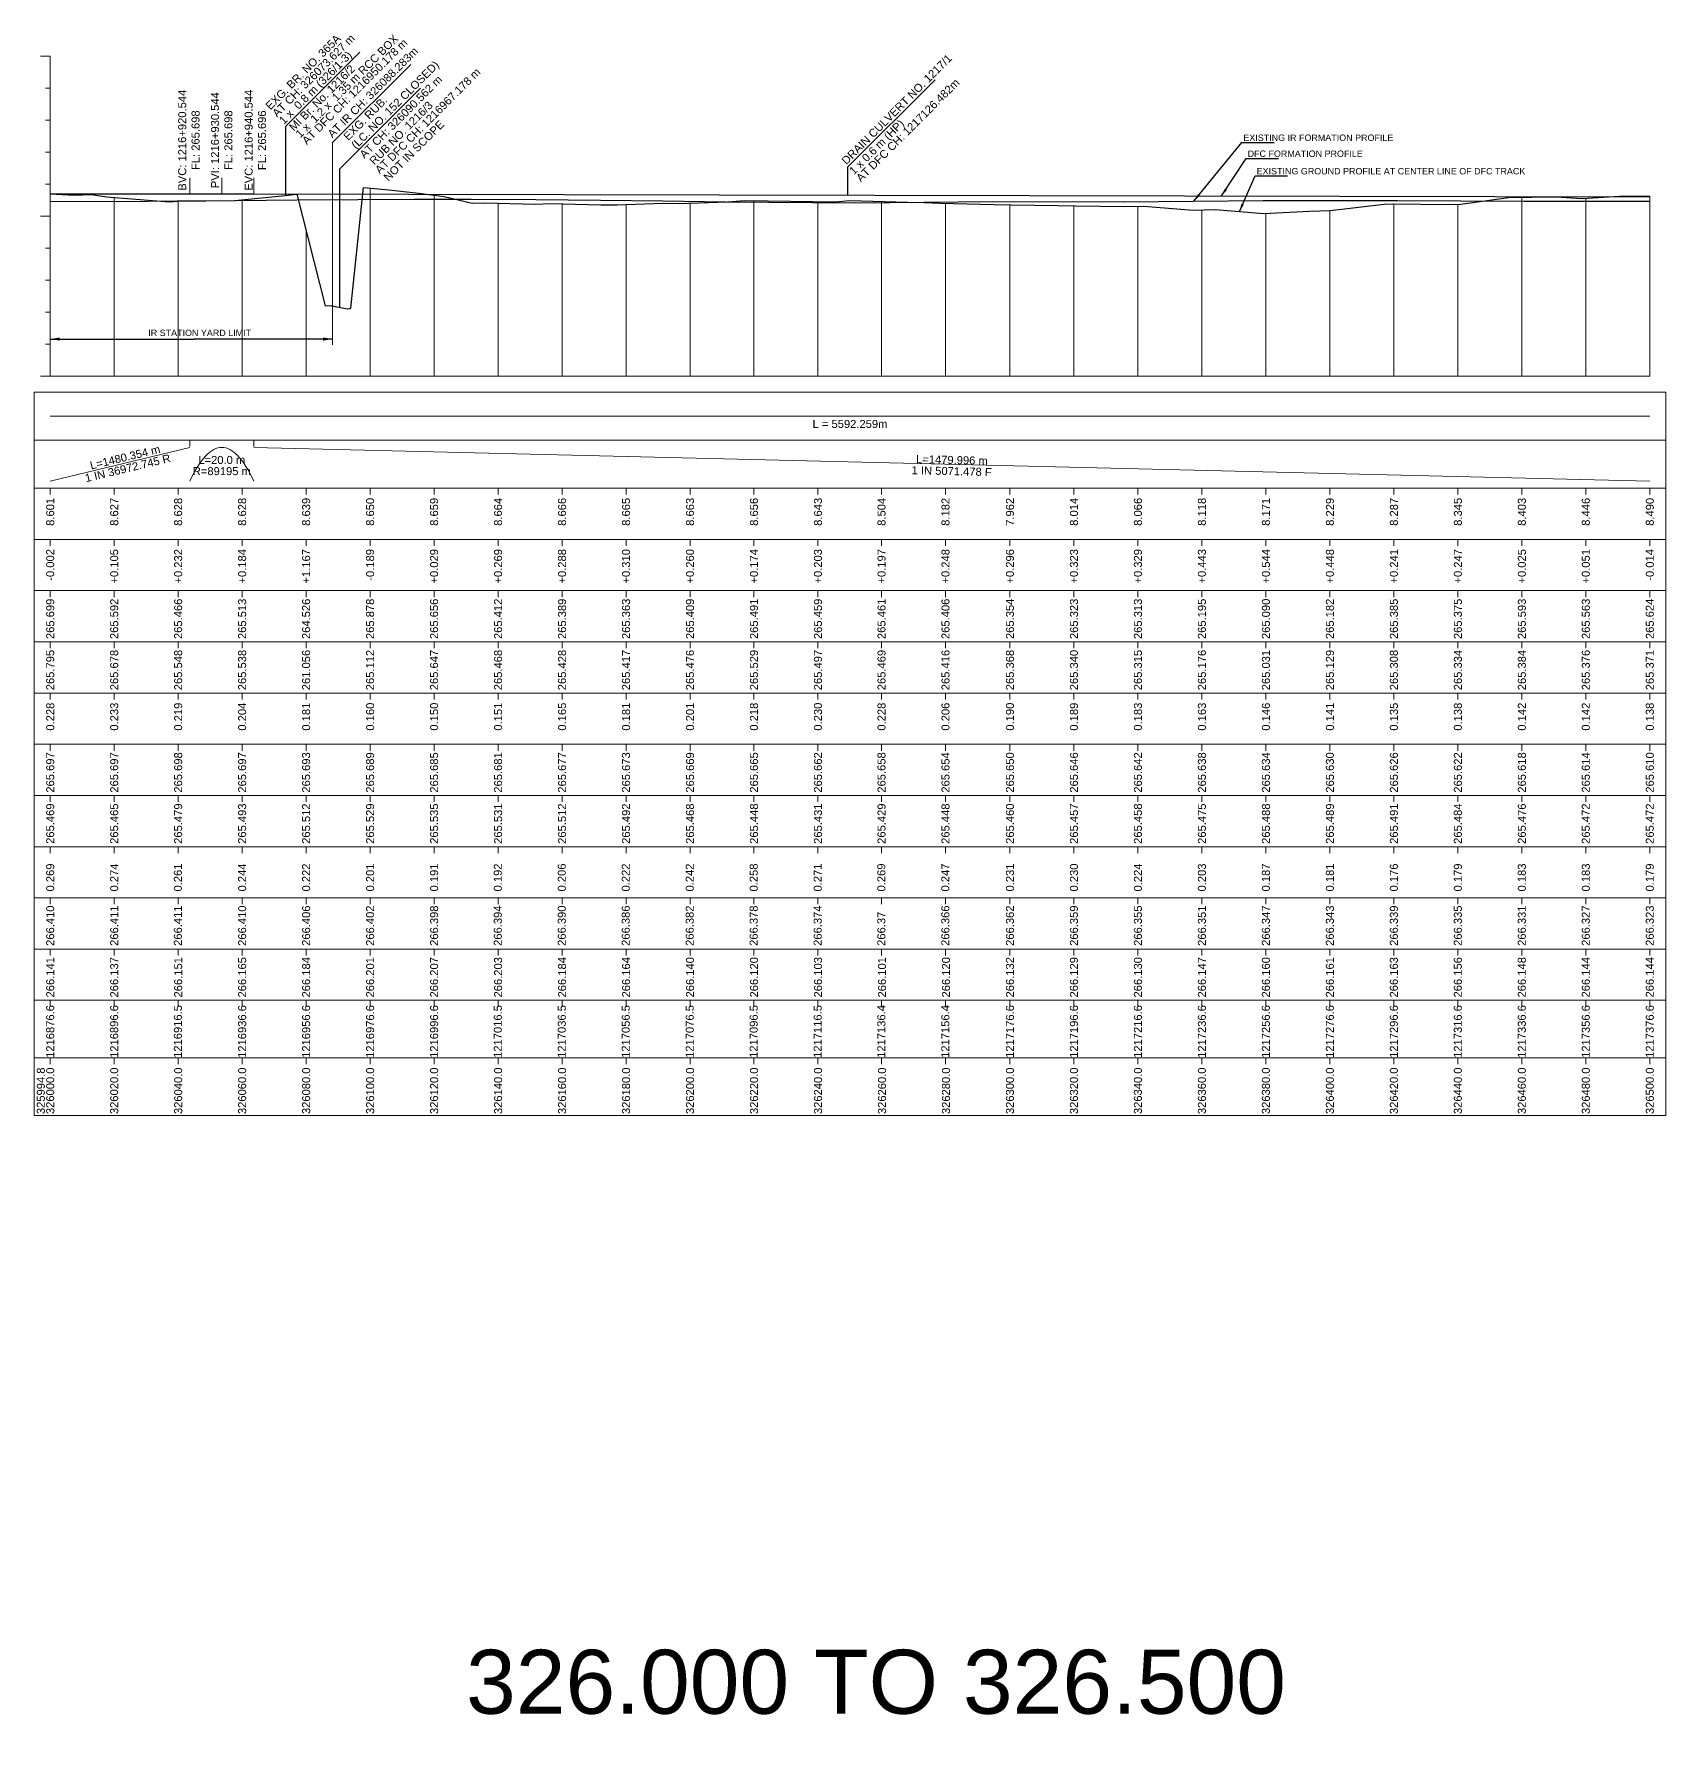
# Model space of a CAD drawing. Header units: metres. Extents: x 2905 to 23505, y -2719 to -1879.
# Drawn here: x 13995 to 14505, y -2428 to -1893 of the extents above; entities that cross this region are included whole.
import ezdxf
from ezdxf.enums import TextEntityAlignment as Align

# ---------------------------------------------------------------- set-up
doc = ezdxf.new("R2010")
doc.units = ezdxf.units.M
doc.header["$MEASUREMENT"] = 0
for name, color, linetype, lineweight in [('C-PROF-LABL-DG', 1, 'Continuous', 25), ('LS BVC-PVI-EVC TEXT', 10, 'Continuous', 0), ('LS CUT FILL', 10, 'Continuous', 0), ('LS DATUM X', 7, 'Continuous', 0), ('LS DATUM Y', 7, 'Continuous', 0), ('LS EXG GL', 7, 'Continuous', 0), ('LS EXG IR CH', 7, 'Continuous', 0), ('LS EXG RL', 7, 'Continuous', 0), ('LS EXG. FL', 7, 'Continuous', 0), ('LS EXG. GL AT PRO. TOE', 7, 'Continuous', 0), ('LS FRAME', 7, 'Continuous', 0), ('LS HORIZONTAL ALIGNMENT', 10, 'Continuous', 0), ('LS PFL-EFL', 10, 'Continuous', 0), ('LS PRL-ERL', 10, 'Continuous', 0), ('LS PRO FL', 10, 'Continuous', 0), ('LS PRO. DFCC CH', 10, 'Continuous', 0), ('LS PRO. RL', 10, 'Continuous', 0), ('LS PROFILE EXG FL', 7, 'Continuous', 25), ('LS PROFILE EXG GL', 7, 'Continuous', 30), ('LS PROFILE PRO FL', 1, 'Continuous', 30), ('LS TICKS', 7, 'Continuous', 0), ('LS TRACK CENTER', 10, 'Continuous', 0), ('LS VERTICAL ALIGNMENT', 10, 'Continuous', 0), ('Profile Grid', 7, 'Continuous', 0)]:
    doc.layers.add(name, color=color, linetype=linetype, lineweight=lineweight)
for name, color, linetype in [("LS BRIDGE'S", 7, 'Continuous'), ('LS DRAIN CULVERT', 10, 'Continuous'), ("LS LC'S", 7, 'Continuous'), ('ref text', 3, 'Continuous'), ('STATION YARD LIMIT IN LS', 7, 'Continuous')]:
    doc.layers.add(name, color=color, linetype=linetype)
doc.styles.add('Arial', font='arial.ttf')
doc.styles.get("Standard").update_dxf_attribs({"font": 'arial.ttf'})
doc.styles.add('Style-Arial', font='arial.ttf')
doc.styles.add('StyleArial', font='arial.ttf')
doc.dimstyles.get("Standard").update_dxf_attribs({"dimtxt": 5, "dimasz": 0.18, "dimexe": 0.18, "dimexo": 0.0625, "dimgap": 0.09, "dimtad": 0, "dimtih": 1, "dimtoh": 1, "dimdec": 4, "dimzin": 0, "dimdsep": 46, "dimtxsty": 'Standard', "dimcen": 0.09, "dimadec": 0, "dimazin": 0, "dimtfac": 1, "dimtdec": 4, "dimtofl": 0, "dimtmove": 0, "dimatfit": 3, "dimfxl": 1, "dimtolj": 1, "dimtzin": 0, "dimarcsym": 0})

msp = doc.modelspace()

# ---------------------------------------------------------------- linework, layer by layer
at = {"layer": "LS BRIDGE'S"}
msp.add_lwpolyline([(14073.63, -1943.48), (14073.63, -1921.89), (14096.8, -1898.72)], dxfattribs=at)
at = {"layer": 'LS BVC-PVI-EVC TEXT'}
for p, q in [((14043.64, -1943.02), (14043.64, -1938.02)), ((14053.64, -1943.02), (14053.64, -1938.02)), ((14063.64, -1943.04), (14063.64, -1938.04))]:
    msp.add_line(p, q, dxfattribs=at)
at = {"layer": 'LS DATUM X', "color": 7, "linetype": 'Continuous', "lineweight": 0}
msp.add_line((14000, -2000), (14500.01, -2000), dxfattribs=at)
at = {"layer": 'LS DATUM Y', "color": 7, "linetype": 'Continuous', "lineweight": 0}
for p, q in [((13997, -1900), (14000, -1900)), ((13997, -1900), (14000, -1900)), ((14000, -2000), (14000, -1900)), ((13998.5, -1910), (14000, -1910)), ((13998.5, -1920), (14000, -1920)), ((13998.5, -1930), (14000, -1930)), ((13998.5, -1940), (14000, -1940)), ((13997, -1950), (14000, -1950)), ((13998.5, -1960), (14000, -1960)), ((13998.5, -1970), (14000, -1970)), ((13998.5, -1980), (14000, -1980)), ((13998.5, -1990), (14000, -1990)), ((13997, -2000), (14000, -2000))]:
    msp.add_line(p, q, dxfattribs=at)
at = {"layer": 'LS DRAIN CULVERT'}
msp.add_lwpolyline([(14276.6, -1907.34), (14249.27, -1934.67), (14249.27, -1943.4)], dxfattribs=at)
at = {"layer": 'LS FRAME', "color": 7, "linetype": 'Continuous', "lineweight": 0, "flags": 128}
for points in [[(13995, -2020), (14505.01, -2020), (14505.01, -2005), (13995, -2005), (13995, -2020)], [(13995, -2035), (14505.01, -2035), (14505.01, -2020), (13995, -2020), (13995, -2035)], [(13995, -2051), (14505.01, -2051), (14505.01, -2035), (13995, -2035), (13995, -2051)], [(13995, -2067), (14505.01, -2067), (14505.01, -2051), (13995, -2051), (13995, -2067)], [(13995, -2083), (14505.01, -2083), (14505.01, -2067), (13995, -2067), (13995, -2083)], [(13995, -2099), (14505.01, -2099), (14505.01, -2083), (13995, -2083), (13995, -2099)], [(13995, -2115), (14505.01, -2115), (14505.01, -2099), (13995, -2099), (13995, -2115)], [(13995, -2131), (14505.01, -2131), (14505.01, -2115), (13995, -2115), (13995, -2131)], [(13995, -2147), (14505.01, -2147), (14505.01, -2131), (13995, -2131), (13995, -2147)], [(13995, -2163), (14505.01, -2163), (14505.01, -2147), (13995, -2147), (13995, -2163)], [(13995, -2179), (14505.01, -2179), (14505.01, -2163), (13995, -2163), (13995, -2179)], [(13995, -2195), (14505.01, -2195), (14505.01, -2179), (13995, -2179), (13995, -2195)], [(13995, -2213), (14505.01, -2213), (14505.01, -2195), (13995, -2195), (13995, -2213)], [(13995, -2231), (14505.01, -2231), (14505.01, -2213), (13995, -2213), (13995, -2231)]]:
    msp.add_lwpolyline(points, close=True, dxfattribs=at)
at = {"layer": 'LS HORIZONTAL ALIGNMENT', "lineweight": 0, "flags": 128}
msp.add_lwpolyline([(14000, -2012.5), (14500.01, -2012.5)], dxfattribs=at)
at = {"layer": "LS LC'S"}
for p, q in [((14090.56, -1935.17), (14115.73, -1910)), ((14090.56, -1978.45), (14090.56, -1935.17))]:
    msp.add_line(p, q, dxfattribs=at)
at = {"layer": 'LS PROFILE EXG FL'}
msp.add_lwpolyline([(14000, -1945.31), (14021.35, -1945.36), (14039.65, -1945.22), (14057.95, -1945.09), (14077.04, -1944.91), (14096.12, -1944.73), (14113.88, -1944.67), (14131.63, -1944.62), (14151.8, -1944.81), (14171.97, -1944.99), (14191.5, -1945.22), (14211.04, -1945.45), (14251.8, -1945.79), (14273.15, -1945.59), (14294.47, -1945.4), (14335.43, -1945.46), (14357.28, -1945.27), (14379.13, -1945.13), (14421.13, -1945.09), (14460.69, -1945.25), (14478.9, -1945.28), (14497.11, -1945.32), (14500, -1945.28)], dxfattribs=at)
at = {"layer": 'LS PROFILE EXG GL', "flags": 128}
msp.add_lwpolyline([(14000, -1943.01), (14007.5, -1943.43), (14012.8, -1943.2), (14017.67, -1943.9), (14037.22, -1945.46), (14038.58, -1945.39), (14039.65, -1945.34), (14057.72, -1945.1), (14073.4, -1943.5), (14077.04, -1943.15), (14085.95, -1978.05), (14087.55, -1977.85), (14092.83, -1978.91), (14093.67, -1978.81), (14094.01, -1978.76), (14097.9, -1941.04), (14105.8, -1941.7), (14115.18, -1942.84), (14123.17, -1943.83), (14131.85, -1945.9), (14135.63, -1945.77), (14151.8, -1946.18), (14156.33, -1946.02), (14172.15, -1946.39), (14177.19, -1946.47), (14191.5, -1945.95), (14196.6, -1946.03), (14211.72, -1945.49), (14217.17, -1945.04), (14231.41, -1945.28), (14245.5, -1945.5), (14249.91, -1945.13), (14268, -1945.6), (14273.12, -1945.75), (14278.17, -1945.89), (14294.98, -1946.33), (14300.24, -1946.46), (14314.94, -1946.65), (14320.45, -1946.78), (14335.65, -1946.98), (14341.81, -1946.82), (14357.27, -1948.12), (14364.17, -1947.94), (14379.28, -1949.13), (14393.67, -1948.43), (14400.12, -1948.17), (14416.96, -1946.25), (14419.6, -1946.15), (14437.12, -1946.38), (14440.91, -1946.21), (14455.88, -1944.12), (14470.68, -1943.94), (14478.89, -1944.44), (14490.58, -1943.7), (14496.75, -1943.72), (14496.91, -1943.69), (14499.04, -1943.77), (14500.01, -1943.76)], dxfattribs=at)
at = {"layer": 'LS PROFILE PRO FL', "flags": 128}
msp.add_lwpolyline([(14000, -1943.03), (14043.64, -1943.02), (14044.06, -1943.02), (14044.49, -1943.02), (14044.91, -1943.02), (14045.34, -1943.02), (14045.77, -1943.02), (14046.19, -1943.02), (14046.62, -1943.02), (14047.04, -1943.02), (14047.47, -1943.02), (14047.89, -1943.02), (14048.32, -1943.02), (14048.74, -1943.02), (14049.17, -1943.02), (14049.59, -1943.02), (14050.02, -1943.02), (14050.45, -1943.02), (14050.87, -1943.02), (14051.3, -1943.02), (14051.72, -1943.02), (14052.15, -1943.02), (14052.57, -1943.02), (14053, -1943.02), (14053.42, -1943.02), (14053.85, -1943.02), (14054.28, -1943.02), (14054.7, -1943.02), (14055.13, -1943.02), (14055.55, -1943.02), (14055.98, -1943.03), (14056.4, -1943.03), (14056.83, -1943.03), (14057.25, -1943.03), (14057.68, -1943.03), (14058.11, -1943.03), (14058.53, -1943.03), (14058.96, -1943.03), (14059.38, -1943.03), (14059.81, -1943.03), (14060.23, -1943.03), (14060.66, -1943.03), (14061.08, -1943.03), (14061.51, -1943.03), (14061.94, -1943.03), (14062.36, -1943.03), (14062.79, -1943.04), (14063.21, -1943.04), (14063.64, -1943.04), (14500.01, -1943.9)], dxfattribs=at)
at = {"layer": 'LS TICKS', "color": 7, "linetype": 'Continuous', "lineweight": 0, "flags": 128}
for points in [[(14043.63, -2022), (14043.63, -2020)], [(14063.63, -2022), (14063.63, -2020)], [(14000, -2037), (14000, -2035)], [(14020, -2037), (14020, -2035)], [(14039.99, -2037), (14039.99, -2035)], [(14059.99, -2037), (14059.99, -2035)], [(14079.99, -2037), (14079.99, -2035)], [(14099.99, -2037), (14099.99, -2035)], [(14119.99, -2037), (14119.99, -2035)], [(14139.99, -2037), (14139.99, -2035)], [(14159.99, -2037), (14159.99, -2035)], [(14179.99, -2037), (14179.99, -2035)], [(14199.99, -2037), (14199.99, -2035)], [(14219.98, -2037), (14219.98, -2035)], [(14239.98, -2037), (14239.98, -2035)], [(14259.85, -2037), (14259.85, -2035)], [(14279.85, -2037), (14279.85, -2035)], [(14300, -2037), (14300, -2035)], [(14320, -2037), (14320, -2035)], [(14340, -2037), (14340, -2035)], [(14360, -2037), (14360, -2035)], [(14380.01, -2037), (14380.01, -2035)], [(14400.01, -2037), (14400.01, -2035)], [(14420.01, -2037), (14420.01, -2035)], [(14440.01, -2037), (14440.01, -2035)], [(14460.01, -2037), (14460.01, -2035)], [(14480, -2037), (14480, -2035)], [(14500.01, -2037), (14500.01, -2035)], [(14000, -2053), (14000, -2051)], [(14020, -2053), (14020, -2051)], [(14039.99, -2053), (14039.99, -2051)], [(14059.99, -2053), (14059.99, -2051)], [(14079.99, -2053), (14079.99, -2051)], [(14099.99, -2053), (14099.99, -2051)], [(14119.99, -2053), (14119.99, -2051)], [(14139.99, -2053), (14139.99, -2051)], [(14159.99, -2053), (14159.99, -2051)], [(14179.99, -2053), (14179.99, -2051)], [(14199.99, -2053), (14199.99, -2051)], [(14219.98, -2053), (14219.98, -2051)], [(14239.98, -2053), (14239.98, -2051)], [(14259.85, -2053), (14259.85, -2051)], [(14279.85, -2053), (14279.85, -2051)], [(14300, -2053), (14300, -2051)], [(14320, -2053), (14320, -2051)], [(14340, -2053), (14340, -2051)], [(14360, -2053), (14360, -2051)], [(14380.01, -2053), (14380.01, -2051)], [(14400.01, -2053), (14400.01, -2051)], [(14420.01, -2053), (14420.01, -2051)], [(14440.01, -2053), (14440.01, -2051)], [(14460.01, -2053), (14460.01, -2051)], [(14480, -2053), (14480, -2051)], [(14500.01, -2053), (14500.01, -2051)], [(14000, -2069), (14000, -2067)], [(14020, -2069), (14020, -2067)], [(14039.99, -2069), (14039.99, -2067)], [(14059.99, -2069), (14059.99, -2067)], [(14079.99, -2069), (14079.99, -2067)], [(14099.99, -2069), (14099.99, -2067)], [(14119.99, -2069), (14119.99, -2067)], [(14139.99, -2069), (14139.99, -2067)], [(14159.99, -2069), (14159.99, -2067)], [(14179.99, -2069), (14179.99, -2067)], [(14199.99, -2069), (14199.99, -2067)], [(14219.98, -2069), (14219.98, -2067)], [(14239.98, -2069), (14239.98, -2067)], [(14259.85, -2069), (14259.85, -2067)], [(14279.85, -2069), (14279.85, -2067)], [(14300, -2069), (14300, -2067)], [(14320, -2069), (14320, -2067)], [(14340, -2069), (14340, -2067)], [(14360, -2069), (14360, -2067)], [(14380.01, -2069), (14380.01, -2067)], [(14400.01, -2069), (14400.01, -2067)], [(14420.01, -2069), (14420.01, -2067)], [(14440.01, -2069), (14440.01, -2067)], [(14460.01, -2069), (14460.01, -2067)], [(14480, -2069), (14480, -2067)], [(14500.01, -2069), (14500.01, -2067)], [(14000, -2085), (14000, -2083)], [(14020, -2085), (14020, -2083)], [(14039.99, -2085), (14039.99, -2083)], [(14059.99, -2085), (14059.99, -2083)], [(14079.99, -2085), (14079.99, -2083)], [(14099.99, -2085), (14099.99, -2083)], [(14119.99, -2085), (14119.99, -2083)], [(14139.99, -2085), (14139.99, -2083)], [(14159.99, -2085), (14159.99, -2083)], [(14179.99, -2085), (14179.99, -2083)], [(14199.99, -2085), (14199.99, -2083)], [(14219.98, -2085), (14219.98, -2083)], [(14239.98, -2085), (14239.98, -2083)], [(14259.85, -2085), (14259.85, -2083)], [(14279.85, -2085), (14279.85, -2083)], [(14300, -2085), (14300, -2083)], [(14320, -2085), (14320, -2083)], [(14340, -2085), (14340, -2083)], [(14360, -2085), (14360, -2083)], [(14380.01, -2085), (14380.01, -2083)], [(14400.01, -2085), (14400.01, -2083)], [(14420.01, -2085), (14420.01, -2083)], [(14440.01, -2085), (14440.01, -2083)], [(14460.01, -2085), (14460.01, -2083)], [(14480, -2085), (14480, -2083)], [(14500.01, -2085), (14500.01, -2083)], [(14000, -2101), (14000, -2099)], [(14020, -2101), (14020, -2099)], [(14039.99, -2101), (14039.99, -2099)], [(14059.99, -2101), (14059.99, -2099)], [(14079.99, -2101), (14079.99, -2099)], [(14099.99, -2101), (14099.99, -2099)], [(14119.99, -2101), (14119.99, -2099)], [(14139.99, -2101), (14139.99, -2099)], [(14159.99, -2101), (14159.99, -2099)], [(14179.99, -2101), (14179.99, -2099)], [(14199.99, -2101), (14199.99, -2099)], [(14219.98, -2101), (14219.98, -2099)], [(14239.98, -2101), (14239.98, -2099)], [(14259.85, -2101), (14259.85, -2099)], [(14279.85, -2101), (14279.85, -2099)], [(14300, -2101), (14300, -2099)], [(14320, -2101), (14320, -2099)], [(14340, -2101), (14340, -2099)], [(14360, -2101), (14360, -2099)], [(14380.01, -2101), (14380.01, -2099)], [(14400.01, -2101), (14400.01, -2099)], [(14420.01, -2101), (14420.01, -2099)], [(14440.01, -2101), (14440.01, -2099)], [(14460.01, -2101), (14460.01, -2099)], [(14480, -2101), (14480, -2099)], [(14500.01, -2101), (14500.01, -2099)], [(14000, -2117), (14000, -2115)], [(14020, -2117), (14020, -2115)], [(14039.99, -2117), (14039.99, -2115)], [(14059.99, -2117), (14059.99, -2115)], [(14079.99, -2117), (14079.99, -2115)], [(14099.99, -2117), (14099.99, -2115)], [(14119.99, -2117), (14119.99, -2115)], [(14139.99, -2117), (14139.99, -2115)], [(14159.99, -2117), (14159.99, -2115)], [(14179.99, -2117), (14179.99, -2115)], [(14199.99, -2117), (14199.99, -2115)], [(14219.98, -2117), (14219.98, -2115)], [(14239.98, -2117), (14239.98, -2115)], [(14259.85, -2117), (14259.85, -2115)], [(14279.85, -2117), (14279.85, -2115)], [(14300, -2117), (14300, -2115)], [(14320, -2117), (14320, -2115)], [(14340, -2117), (14340, -2115)], [(14360, -2117), (14360, -2115)], [(14380.01, -2117), (14380.01, -2115)], [(14400.01, -2117), (14400.01, -2115)], [(14420.01, -2117), (14420.01, -2115)], [(14440.01, -2117), (14440.01, -2115)], [(14460.01, -2117), (14460.01, -2115)], [(14480, -2117), (14480, -2115)], [(14500.01, -2117), (14500.01, -2115)], [(14000, -2133), (14000, -2131)], [(14020, -2133), (14020, -2131)], [(14039.99, -2133), (14039.99, -2131)], [(14059.99, -2133), (14059.99, -2131)], [(14079.99, -2133), (14079.99, -2131)], [(14099.99, -2133), (14099.99, -2131)], [(14119.99, -2133), (14119.99, -2131)], [(14139.99, -2133), (14139.99, -2131)], [(14159.99, -2133), (14159.99, -2131)], [(14179.99, -2133), (14179.99, -2131)], [(14199.99, -2133), (14199.99, -2131)], [(14219.98, -2133), (14219.98, -2131)], [(14239.98, -2133), (14239.98, -2131)], [(14259.85, -2133), (14259.85, -2131)], [(14279.85, -2133), (14279.85, -2131)], [(14300, -2133), (14300, -2131)], [(14320, -2133), (14320, -2131)], [(14340, -2133), (14340, -2131)], [(14360, -2133), (14360, -2131)], [(14380.01, -2133), (14380.01, -2131)], [(14400.01, -2133), (14400.01, -2131)], [(14420.01, -2133), (14420.01, -2131)], [(14440.01, -2133), (14440.01, -2131)], [(14460.01, -2133), (14460.01, -2131)], [(14480, -2133), (14480, -2131)], [(14500.01, -2133), (14500.01, -2131)], [(14000, -2149), (14000, -2147)], [(14020, -2149), (14020, -2147)], [(14039.99, -2149), (14039.99, -2147)], [(14059.99, -2149), (14059.99, -2147)], [(14079.99, -2149), (14079.99, -2147)], [(14099.99, -2149), (14099.99, -2147)], [(14119.99, -2149), (14119.99, -2147)], [(14139.99, -2149), (14139.99, -2147)], [(14159.99, -2149), (14159.99, -2147)], [(14179.99, -2149), (14179.99, -2147)], [(14199.99, -2149), (14199.99, -2147)], [(14219.98, -2149), (14219.98, -2147)], [(14239.98, -2149), (14239.98, -2147)], [(14259.85, -2149), (14259.85, -2147)], [(14279.85, -2149), (14279.85, -2147)], [(14300, -2149), (14300, -2147)], [(14320, -2149), (14320, -2147)], [(14340, -2149), (14340, -2147)], [(14360, -2149), (14360, -2147)], [(14380.01, -2149), (14380.01, -2147)], [(14400.01, -2149), (14400.01, -2147)], [(14420.01, -2149), (14420.01, -2147)], [(14440.01, -2149), (14440.01, -2147)], [(14460.01, -2149), (14460.01, -2147)], [(14480, -2149), (14480, -2147)], [(14500.01, -2149), (14500.01, -2147)], [(14000, -2165), (14000, -2163)], [(14020, -2165), (14020, -2163)], [(14039.99, -2165), (14039.99, -2163)], [(14059.99, -2165), (14059.99, -2163)], [(14079.99, -2165), (14079.99, -2163)], [(14099.99, -2165), (14099.99, -2163)], [(14119.99, -2165), (14119.99, -2163)], [(14139.99, -2165), (14139.99, -2163)], [(14159.99, -2165), (14159.99, -2163)], [(14179.99, -2165), (14179.99, -2163)], [(14199.99, -2165), (14199.99, -2163)], [(14219.98, -2165), (14219.98, -2163)], [(14239.98, -2165), (14239.98, -2163)], [(14259.85, -2165), (14259.85, -2163)], [(14279.85, -2165), (14279.85, -2163)], [(14300, -2165), (14300, -2163)], [(14320, -2165), (14320, -2163)], [(14340, -2165), (14340, -2163)], [(14360, -2165), (14360, -2163)], [(14380.01, -2165), (14380.01, -2163)], [(14400.01, -2165), (14400.01, -2163)], [(14420.01, -2165), (14420.01, -2163)], [(14440.01, -2165), (14440.01, -2163)], [(14460.01, -2165), (14460.01, -2163)], [(14480, -2165), (14480, -2163)], [(14500.01, -2165), (14500.01, -2163)], [(14000, -2181), (14000, -2179)], [(14020, -2181), (14020, -2179)], [(14039.99, -2181), (14039.99, -2179)], [(14059.99, -2181), (14059.99, -2179)], [(14079.99, -2181), (14079.99, -2179)], [(14099.99, -2181), (14099.99, -2179)], [(14119.99, -2181), (14119.99, -2179)], [(14139.99, -2181), (14139.99, -2179)], [(14159.99, -2181), (14159.99, -2179)], [(14179.99, -2181), (14179.99, -2179)], [(14199.99, -2181), (14199.99, -2179)], [(14219.98, -2181), (14219.98, -2179)], [(14239.98, -2181), (14239.98, -2179)], [(14259.85, -2181), (14259.85, -2179)], [(14279.85, -2181), (14279.85, -2179)], [(14300, -2181), (14300, -2179)], [(14320, -2181), (14320, -2179)], [(14340, -2181), (14340, -2179)], [(14360, -2181), (14360, -2179)], [(14380.01, -2181), (14380.01, -2179)], [(14400.01, -2181), (14400.01, -2179)], [(14420.01, -2181), (14420.01, -2179)], [(14440.01, -2181), (14440.01, -2179)], [(14460.01, -2181), (14460.01, -2179)], [(14480, -2181), (14480, -2179)], [(14500.01, -2181), (14500.01, -2179)], [(14000, -2197), (14000, -2195)], [(14020, -2197), (14020, -2195)], [(14039.99, -2197), (14039.99, -2195)], [(14059.99, -2197), (14059.99, -2195)], [(14079.99, -2197), (14079.99, -2195)], [(14099.99, -2197), (14099.99, -2195)], [(14119.99, -2197), (14119.99, -2195)], [(14139.99, -2197), (14139.99, -2195)], [(14159.99, -2197), (14159.99, -2195)], [(14179.99, -2197), (14179.99, -2195)], [(14199.99, -2197), (14199.99, -2195)], [(14219.98, -2197), (14219.98, -2195)], [(14239.98, -2197), (14239.98, -2195)], [(14259.85, -2197), (14259.85, -2195)], [(14279.85, -2197), (14279.85, -2195)], [(14300, -2197), (14300, -2195)], [(14320, -2197), (14320, -2195)], [(14340, -2197), (14340, -2195)], [(14360, -2197), (14360, -2195)], [(14380.01, -2197), (14380.01, -2195)], [(14400.01, -2197), (14400.01, -2195)], [(14420.01, -2197), (14420.01, -2195)], [(14440.01, -2197), (14440.01, -2195)], [(14460.01, -2197), (14460.01, -2195)], [(14480, -2197), (14480, -2195)], [(14500.01, -2197), (14500.01, -2195)], [(14000, -2215), (14000, -2213)], [(14020, -2215), (14020, -2213)], [(14039.99, -2215), (14039.99, -2213)], [(14059.99, -2215), (14059.99, -2213)], [(14079.99, -2215), (14079.99, -2213)], [(14099.99, -2215), (14099.99, -2213)], [(14119.99, -2215), (14119.99, -2213)], [(14139.99, -2215), (14139.99, -2213)], [(14159.99, -2215), (14159.99, -2213)], [(14179.99, -2215), (14179.99, -2213)], [(14199.99, -2215), (14199.99, -2213)], [(14219.98, -2215), (14219.98, -2213)], [(14239.98, -2215), (14239.98, -2213)], [(14259.85, -2215), (14259.85, -2213)], [(14279.85, -2215), (14279.85, -2213)], [(14300, -2215), (14300, -2213)], [(14320, -2215), (14320, -2213)], [(14340, -2215), (14340, -2213)], [(14360, -2215), (14360, -2213)], [(14380.01, -2215), (14380.01, -2213)], [(14400.01, -2215), (14400.01, -2213)], [(14420.01, -2215), (14420.01, -2213)], [(14440.01, -2215), (14440.01, -2213)], [(14460.01, -2215), (14460.01, -2213)], [(14480, -2215), (14480, -2213)], [(14500.01, -2215), (14500.01, -2213)]]:
    msp.add_lwpolyline(points, dxfattribs=at)
at = {"layer": 'LS VERTICAL ALIGNMENT', "linetype": 'Continuous', "lineweight": 0, "flags": 128}
for points in [[(14000, -2032.75), (14043.64, -2022.25)], [(14043.64, -2032.75), (14044.26, -2031.48), (14044.89, -2030.29), (14045.51, -2029.18), (14046.14, -2028.16), (14046.76, -2027.21), (14047.39, -2026.35), (14048.01, -2025.57), (14048.64, -2024.88), (14049.26, -2024.26), (14049.89, -2023.73), (14050.51, -2023.28), (14051.14, -2022.91), (14051.76, -2022.62), (14052.39, -2022.41), (14053.01, -2022.29), (14054.26, -2022.29), (14054.89, -2022.41), (14055.51, -2022.62), (14056.14, -2022.91), (14056.76, -2023.28), (14057.39, -2023.73), (14058.01, -2024.26), (14058.64, -2024.88), (14059.26, -2025.57), (14059.89, -2026.35), (14060.51, -2027.21), (14061.14, -2028.16), (14061.76, -2029.18), (14062.39, -2030.29), (14063.01, -2031.48), (14063.64, -2032.75)], [(14063.64, -2022.25), (14500.01, -2032.75)]]:
    msp.add_lwpolyline(points, dxfattribs=at)
at = {"layer": 'Profile Grid', "linetype": 'Continuous', "lineweight": 0, "flags": 128}
for points in [[(14099.99, -2000), (14099.99, -1941.22)], [(14000, -2000), (14000, -1943.01)], [(14020, -2000), (14020, -1944.08)], [(14039.99, -2000), (14039.99, -1945.34)], [(14059.99, -2000), (14059.99, -1944.87)], [(14119.99, -2000), (14119.99, -1943.44)], [(14139.99, -2000), (14139.99, -1945.88)], [(14159.99, -2000), (14159.99, -1946.11)], [(14179.99, -2000), (14179.99, -1946.37)], [(14199.99, -2000), (14199.99, -1945.91)], [(14219.98, -2000), (14219.98, -1945.09)], [(14239.98, -2000), (14239.98, -1945.41)], [(14259.85, -2000), (14259.85, -1945.39)], [(14279.85, -2000), (14279.85, -1945.94)], [(14300, -2000), (14300, -1946.46)], [(14420.01, -2000), (14420.01, -1946.15)], [(14440.01, -2000), (14440.01, -1946.25)], [(14460.01, -2000), (14460.01, -1944.07)], [(14480, -2000), (14480, -1944.37)], [(14500.01, -2000), (14500.01, -1943.76)], [(14320, -2000), (14320, -1946.77)], [(14340, -2000), (14340, -1946.87)], [(14360, -2000), (14360, -1948.05)], [(14380.01, -2000), (14380.01, -1949.1)], [(14400.01, -2000), (14400.01, -1948.18)], [(14079.99, -2000), (14079.99, -1954.74)]]:
    msp.add_lwpolyline(points, dxfattribs=at)
at = {"layer": 'STATION YARD LIMIT IN LS', "lineweight": 15}
msp.add_lwpolyline([(14088.28, -1990.22), (14088.28, -1927), (14112.72, -1902.56)], dxfattribs=at)

# ---------------------------------------------------------------- texts
at = {"layer": 'C-PROF-LABL-DG', "color": 1, "linetype": 'Continuous', "lineweight": 25, "char_height": 2.5, "attachment_point": 5, "rotation": 90, "style": 'Arial'}
for s, insert in [('BVC: 1216+920.544\\PFL: 265.698', (14043.36, -1926.24)), ('PVI: 1216+930.544\\PFL: 265.698', (14053.62, -1926.24)), ('EVC: 1216+940.544\\PFL: 265.696', (14064.13, -1926.26))]:
    msp.add_mtext(s, dxfattribs=dict(at, insert=insert))
at = {"layer": "LS BRIDGE'S", "color": 10}
for s, p in [('1 x  1.2 x  1.35 m RCC BOX', (14078.16, -1925.69)), ('AT DFC CH: 1216950.178 m', (14080.21, -1927.8)), ('MI Br. No. 1216/2', (14076.15, -1923.58)), ('AT DFC CH: 1216967.178 m', (14103.05, -1936.93)), ('RUB NO. 1216/3', (14101.29, -1934.13))]:
    msp.add_text(s, height=2.5, rotation=45.0364, dxfattribs=at).set_placement(p)
at = {"layer": "LS BRIDGE'S"}
for s, p in [('EXG. BR. NO. 365A', (14068.82, -1916.97)), ('AT CH: 326073.627 m', (14070.92, -1919.22)), ('1 x  0.8 m (326/1-3)', (14073.02, -1921.48))]:
    msp.add_text(s, height=2.5, rotation=45.0364, dxfattribs=at).set_placement(p)
at = {"layer": "LS BRIDGE'S", "color": 5}
msp.add_text('NOT IN SCOPE', height=2.5, rotation=45.0364, dxfattribs=at).set_placement((14105.7, -1939.25))
at = {"layer": 'LS CUT FILL', "lineweight": 0, "style": 'Style-Arial'}
for s, p in [('-0.002', (14000, -2054)), ('+0.105', (14020, -2054)), ('+0.232', (14039.99, -2054)), ('+0.184', (14059.99, -2054)), ('+1.167', (14079.99, -2054)), ('-0.189', (14099.99, -2054)), ('+0.029', (14119.99, -2054)), ('+0.269', (14139.99, -2054)), ('+0.288', (14159.99, -2054)), ('+0.310', (14179.99, -2054)), ('+0.260', (14199.99, -2054)), ('+0.174', (14219.98, -2054)), ('+0.203', (14239.98, -2054)), ('+0.197', (14259.85, -2054)), ('+0.248', (14279.85, -2054)), ('+0.296', (14300, -2054)), ('+0.323', (14320, -2054)), ('+0.329', (14340, -2054)), ('+0.443', (14360, -2054)), ('+0.544', (14380.01, -2054)), ('+0.448', (14400.01, -2054)), ('+0.241', (14420.01, -2054)), ('+0.247', (14440.01, -2054)), ('+0.025', (14460.01, -2054)), ('+0.051', (14480, -2054)), ('-0.014', (14500.01, -2054))]:
    msp.add_text(s, height=2.5, rotation=90, dxfattribs=at).set_placement(p, align=Align.MIDDLE_RIGHT)
at = {"layer": 'LS DRAIN CULVERT'}
for s, p in [('DRAIN CULVERT NO. 1217/1', (14248.88, -1934.07)), ('AT DFC CH: 1217126.482m', (14253.44, -1939.5)), ('1 x 0.6 m (HP)', (14251.23, -1937.21))]:
    msp.add_text(s, height=2.5, rotation=44.9599, dxfattribs=at).set_placement(p)
at = {"layer": 'LS EXG GL', "lineweight": 0, "style": 'Style-Arial'}
for s, p in [('265.699', (14000, -2069.5)), ('265.592', (14020, -2069.5)), ('265.466', (14039.99, -2069.5)), ('265.513', (14059.99, -2069.5)), ('264.526', (14079.99, -2069.5)), ('265.878', (14099.99, -2069.5)), ('265.656', (14119.99, -2069.5)), ('265.412', (14139.99, -2069.5)), ('265.389', (14159.99, -2069.5)), ('265.363', (14179.99, -2069.5)), ('265.409', (14199.99, -2069.5)), ('265.491', (14219.98, -2069.5)), ('265.459', (14239.98, -2069.5)), ('265.461', (14259.85, -2069.5)), ('265.406', (14279.85, -2069.5)), ('265.354', (14300, -2069.5)), ('265.323', (14320, -2069.5)), ('265.313', (14340, -2069.5)), ('265.195', (14360, -2069.5)), ('265.090', (14380.01, -2069.5)), ('265.182', (14400.01, -2069.5)), ('265.385', (14420.01, -2069.5)), ('265.375', (14440.01, -2069.5)), ('265.593', (14460.01, -2069.5)), ('265.563', (14480, -2069.5)), ('265.624', (14500.01, -2069.5))]:
    msp.add_text(s, height=2.5, rotation=90, dxfattribs=at).set_placement(p, align=Align.MIDDLE_RIGHT)
at = {"layer": 'LS EXG IR CH', "style": 'Style-Arial'}
for s, p in [('325994.8', (13997.06, -2216)), ('326000.0', (14000, -2216)), ('326020.0', (14020, -2216)), ('326040.0', (14040, -2216)), ('326060.0', (14060, -2216)), ('326080.0', (14080, -2216)), ('326100.0', (14100, -2216)), ('326120.0', (14120, -2216)), ('326140.0', (14140, -2216)), ('326160.0', (14160, -2216)), ('326180.0', (14180, -2216)), ('326200.0', (14200, -2216)), ('326220.0', (14220, -2216)), ('326240.0', (14240, -2216)), ('326260.0', (14260, -2216)), ('326280.0', (14280, -2216)), ('326300.0', (14300, -2216)), ('326320.0', (14320, -2216)), ('326340.0', (14340, -2216)), ('326360.0', (14360, -2216)), ('326380.0', (14380, -2216)), ('326400.0', (14400, -2216)), ('326420.0', (14420, -2216)), ('326440.0', (14440, -2216)), ('326460.0', (14460, -2216)), ('326480.0', (14480, -2216)), ('326500.0', (14500, -2216))]:
    msp.add_text(s, height=2.5, rotation=90, dxfattribs=at).set_placement(p, align=Align.MIDDLE_RIGHT)
at = {"layer": 'LS EXG RL', "style": 'Style-Arial'}
for s, p in [('266.141', (14000, -2181.5)), ('266.137', (14020, -2181.5)), ('266.151', (14040, -2181.5)), ('266.165', (14060, -2181.5)), ('266.184', (14080, -2181.5)), ('266.201', (14100, -2181.5)), ('266.207', (14120, -2181.5)), ('266.203', (14140, -2181.5)), ('266.184', (14160, -2181.5)), ('266.164', (14180, -2181.5)), ('266.140', (14200, -2181.5)), ('266.120', (14220, -2181.5)), ('266.103', (14240, -2181.5)), ('266.101', (14260, -2181.5)), ('266.120', (14280, -2181.5)), ('266.132', (14300, -2181.5)), ('266.129', (14320, -2181.5)), ('266.130', (14340, -2181.5)), ('266.147', (14360, -2181.5)), ('266.160', (14380, -2181.5)), ('266.161', (14400, -2181.5)), ('266.163', (14420, -2181.5)), ('266.156', (14440, -2181.5)), ('266.148', (14460, -2181.5)), ('266.144', (14480, -2181.5)), ('266.144', (14500, -2181.5))]:
    msp.add_text(s, height=2.5, rotation=90, dxfattribs=at).set_placement(p, align=Align.MIDDLE_RIGHT)
at = {"layer": 'LS EXG. FL'}
for s, p in [('265.469', (14000, -2133.5)), ('265.465', (14020, -2133.5)), ('265.479', (14039.99, -2133.5)), ('265.493', (14059.99, -2133.5)), ('265.512', (14079.99, -2133.5)), ('265.529', (14099.99, -2133.5)), ('265.535', (14119.99, -2133.5)), ('265.531', (14139.99, -2133.5)), ('265.512', (14159.99, -2133.5)), ('265.492', (14179.99, -2133.5)), ('265.468', (14199.99, -2133.5)), ('265.448', (14219.98, -2133.5)), ('265.431', (14239.98, -2133.5)), ('265.429', (14259.85, -2133.5)), ('265.448', (14279.85, -2133.5)), ('265.460', (14300, -2133.5)), ('265.457', (14320, -2133.5)), ('265.458', (14340, -2133.5)), ('265.475', (14360, -2133.5)), ('265.488', (14380.01, -2133.5)), ('265.489', (14400.01, -2133.5)), ('265.491', (14420.01, -2133.5)), ('265.484', (14440.01, -2133.5)), ('265.476', (14460.01, -2133.5)), ('265.472', (14480, -2133.5)), ('265.472', (14500.01, -2133.5))]:
    msp.add_text(s, height=2.5, rotation=90, dxfattribs=at).set_placement(p, align=Align.MIDDLE_RIGHT)
at = {"layer": 'LS EXG. GL AT PRO. TOE'}
for s, p in [('265.795', (14000, -2085.5)), ('265.678', (14020, -2085.5)), ('265.548', (14039.99, -2085.5)), ('265.538', (14059.99, -2085.5)), ('261.056', (14079.99, -2085.5)), ('265.112', (14099.99, -2085.5)), ('265.647', (14119.99, -2085.5)), ('265.468', (14139.99, -2085.5)), ('265.428', (14159.99, -2085.5)), ('265.417', (14179.99, -2085.5)), ('265.476', (14199.99, -2085.5)), ('265.529', (14219.98, -2085.5)), ('265.497', (14239.98, -2085.5)), ('265.469', (14259.85, -2085.5)), ('265.416', (14279.85, -2085.5)), ('265.368', (14300, -2085.5)), ('265.340', (14320, -2085.5)), ('265.315', (14340, -2085.5)), ('265.176', (14360, -2085.5)), ('265.031', (14380.01, -2085.5)), ('265.129', (14400.01, -2085.5)), ('265.308', (14420.01, -2085.5)), ('265.334', (14440.01, -2085.5)), ('265.384', (14460.01, -2085.5)), ('265.376', (14480, -2085.5)), ('265.371', (14500.01, -2085.5))]:
    msp.add_text(s, height=2.5, rotation=90, dxfattribs=at).set_placement(p, align=Align.MIDDLE_RIGHT)
at = {"layer": 'LS HORIZONTAL ALIGNMENT', "lineweight": 0, "insert": (14250, -2014.92), "char_height": 2.5, "attachment_point": 5, "line_spacing_factor": 0.6, "style": 'Style-Arial'}
msp.add_mtext('L = 5592.259m', dxfattribs=at)
at = {"layer": "LS LC'S", "lineweight": 13, "style": 'Style-Arial'}
for s, p in [('(LC. NO. 152 CLOSED)', (14095.6, -1929.19)), ('AT CH: 326090.562 m', (14098.21, -1932.12)), ('EXG. RUB. ', (14093.16, -1926.52))]:
    msp.add_text(s, height=2.5, rotation=45.0763, dxfattribs=at).set_placement(p)
at = {"layer": 'LS PFL-EFL'}
for s, p in [('0.228', (14000, -2102)), ('0.233', (14020, -2102)), ('0.219', (14039.99, -2102)), ('0.204', (14059.99, -2102)), ('0.181', (14079.99, -2102)), ('0.160', (14099.99, -2102)), ('0.150', (14119.99, -2102)), ('0.151', (14139.99, -2102)), ('0.165', (14159.99, -2102)), ('0.181', (14179.99, -2102)), ('0.201', (14199.99, -2102)), ('0.218', (14219.98, -2102)), ('0.230', (14239.98, -2102)), ('0.228', (14259.85, -2102)), ('0.206', (14279.85, -2102)), ('0.190', (14300, -2102)), ('0.189', (14320, -2102)), ('0.183', (14340, -2102)), ('0.163', (14360, -2102)), ('0.146', (14380.01, -2102)), ('0.141', (14400.01, -2102)), ('0.135', (14420.01, -2102)), ('0.138', (14440.01, -2102)), ('0.142', (14460.01, -2102)), ('0.142', (14480, -2102)), ('0.138', (14500.01, -2102))]:
    msp.add_text(s, height=2.5, rotation=90, dxfattribs=at).set_placement(p, align=Align.MIDDLE_RIGHT)
at = {"layer": 'LS PRL-ERL'}
for s, p in [('0.269', (14001.25, -2161)), ('0.274', (14021.25, -2161)), ('0.261', (14041.15, -2161)), ('0.244', (14061.25, -2161)), ('0.222', (14081.25, -2161)), ('0.201', (14101.25, -2161)), ('0.191', (14121.25, -2161)), ('0.192', (14141.15, -2161)), ('0.206', (14161.15, -2161)), ('0.222', (14181.15, -2161)), ('0.242', (14201.15, -2161)), ('0.258', (14221.15, -2161)), ('0.271', (14241.15, -2161)), ('0.269', (14261.05, -2161)), ('0.247', (14281.05, -2161)), ('0.231', (14301.25, -2161)), ('0.230', (14321.25, -2161)), ('0.224', (14341.25, -2161)), ('0.203', (14361.25, -2161)), ('0.187', (14381.25, -2161)), ('0.181', (14401.25, -2161)), ('0.176', (14421.25, -2161)), ('0.179', (14441.25, -2161)), ('0.183', (14461.25, -2161)), ('0.183', (14481.25, -2161)), ('0.179', (14501.25, -2161))]:
    msp.add_text(s, height=2.5, rotation=90, dxfattribs=at).set_placement(p)
at = {"layer": 'LS PRO FL', "lineweight": 0, "style": 'Style-Arial'}
for s, p in [('265.697', (14000, -2117.5)), ('265.697', (14020, -2117.5)), ('265.698', (14039.99, -2117.5)), ('265.697', (14059.99, -2117.5)), ('265.693', (14079.99, -2117.5)), ('265.689', (14099.99, -2117.5)), ('265.685', (14119.99, -2117.5)), ('265.681', (14139.99, -2117.5)), ('265.677', (14159.99, -2117.5)), ('265.673', (14179.99, -2117.5)), ('265.669', (14199.99, -2117.5)), ('265.665', (14219.98, -2117.5)), ('265.662', (14239.98, -2117.5)), ('265.658', (14259.85, -2117.5)), ('265.654', (14279.85, -2117.5)), ('265.650', (14300, -2117.5)), ('265.646', (14320, -2117.5)), ('265.642', (14340, -2117.5)), ('265.638', (14360, -2117.5)), ('265.634', (14380.01, -2117.5)), ('265.630', (14400.01, -2117.5)), ('265.626', (14420.01, -2117.5)), ('265.622', (14440.01, -2117.5)), ('265.618', (14460.01, -2117.5)), ('265.614', (14480, -2117.5)), ('265.610', (14500.01, -2117.5))]:
    msp.add_text(s, height=2.5, rotation=90, dxfattribs=at).set_placement(p, align=Align.MIDDLE_RIGHT)
at = {"layer": 'LS PRO. DFCC CH'}
for s, p in [('1216876.6', (14001.25, -2213)), ('1216896.6', (14021.25, -2213)), ('1216916.5', (14041.15, -2213)), ('1216936.6', (14061.25, -2213)), ('1216956.6', (14081.25, -2213)), ('1216976.6', (14101.25, -2213)), ('1216996.6', (14121.25, -2213)), ('1217016.5', (14141.15, -2213)), ('1217036.5', (14161.15, -2213)), ('1217056.5', (14181.15, -2213)), ('1217076.5', (14201.15, -2213)), ('1217096.5', (14221.15, -2213)), ('1217116.5', (14241.15, -2213)), ('1217136.4', (14261.05, -2213)), ('1217156.4', (14281.05, -2213)), ('1217176.6', (14301.25, -2213)), ('1217196.6', (14321.25, -2213)), ('1217216.6', (14341.25, -2213)), ('1217236.6', (14361.25, -2213)), ('1217256.6', (14381.25, -2213)), ('1217276.6', (14401.25, -2213)), ('1217296.6', (14421.25, -2213)), ('1217316.6', (14441.25, -2213)), ('1217336.6', (14461.25, -2213)), ('1217356.6', (14481.25, -2213)), ('1217376.6', (14501.25, -2213))]:
    msp.add_text(s, height=2.5, rotation=90, dxfattribs=at).set_placement(p)
at = {"layer": 'LS PRO. RL'}
for s, p in [('266.410', (14001.25, -2178)), ('266.411', (14021.25, -2178)), ('266.411', (14041.15, -2178)), ('266.410', (14061.25, -2178)), ('266.406', (14081.25, -2178)), ('266.402', (14101.25, -2178)), ('266.398', (14121.25, -2178)), ('266.394', (14141.15, -2178)), ('266.390', (14161.15, -2178)), ('266.386', (14181.15, -2178)), ('266.382', (14201.15, -2178)), ('266.378', (14221.15, -2178)), ('266.374', (14241.15, -2178)), ('266.366', (14281.05, -2178)), ('266.362', (14301.25, -2178)), ('266.359', (14321.25, -2178)), ('266.355', (14341.25, -2178)), ('266.351', (14361.25, -2178)), ('266.347', (14381.25, -2178)), ('266.343', (14401.25, -2178)), ('266.339', (14421.25, -2178)), ('266.335', (14441.25, -2178)), ('266.331', (14461.25, -2178)), ('266.327', (14481.25, -2178)), ('266.323', (14501.25, -2178)), ('266.37', (14261.05, -2178))]:
    msp.add_text(s, height=2.5, rotation=90, dxfattribs=at).set_placement(p)
at = {"layer": 'LS PROFILE EXG FL', "color": 7, "linetype": 'Continuous', "lineweight": 0, "style": 'Style-Arial'}
msp.add_text('EXISTING IR FORMATION PROFILE', height=2, dxfattribs=at).set_placement((14372.97, -1926.47))
at = {"layer": 'LS PROFILE EXG GL', "color": 7, "lineweight": 0, "style": 'Style-Arial'}
msp.add_text('EXISTING GROUND PROFILE AT CENTER LINE OF DFC TRACK', height=2, dxfattribs=at).set_placement((14377.12, -1936.93, 0))
at = {"layer": 'LS PROFILE PRO FL', "style": 'Style-Arial'}
msp.add_text(' DFC FORMATION PROFILE', height=2, dxfattribs=at).set_placement((14373.52, -1931.46, 0))
at = {"layer": 'LS TRACK CENTER'}
for s, p in [('8.601', (14000, -2038)), ('8.627', (14020, -2038)), ('8.628', (14039.99, -2038)), ('8.628', (14059.99, -2038)), ('8.639', (14079.99, -2038)), ('8.650', (14099.99, -2038)), ('8.659', (14119.99, -2038)), ('8.664', (14139.99, -2038)), ('8.666', (14159.99, -2038)), ('8.665', (14179.99, -2038)), ('8.663', (14199.99, -2038)), ('8.656', (14219.98, -2038)), ('8.643', (14239.98, -2038)), ('8.504', (14259.85, -2038)), ('8.182', (14279.85, -2038)), ('7.962', (14300, -2038)), ('8.014', (14320, -2038)), ('8.066', (14340, -2038)), ('8.118', (14360, -2038)), ('8.171', (14380.01, -2038)), ('8.229', (14400.01, -2038)), ('8.287', (14420.01, -2038)), ('8.345', (14440.01, -2038)), ('8.403', (14460.01, -2038)), ('8.446', (14480, -2038)), ('8.490', (14500.01, -2038))]:
    msp.add_text(s, height=2.5, rotation=90, dxfattribs=at).set_placement(p, align=Align.MIDDLE_RIGHT)
at = {"layer": 'LS VERTICAL ALIGNMENT', "lineweight": 0, "char_height": 2.5, "attachment_point": 5, "line_spacing_factor": 0.84, "style": 'Style-Arial'}
for s, insert, rotation in [('L=1480.354 m\\P1 IN 36972.745 R', (14023.82, -2027.02), 13.5293), ('L=1479.996 m\\P1 IN 5071.478 F', (14281.82, -2027.92), 358.6216)]:
    msp.add_mtext(s, dxfattribs=dict(at, insert=insert, rotation=rotation))
at = {"layer": 'LS VERTICAL ALIGNMENT', "lineweight": 0, "insert": (14053.64, -2027.92), "char_height": 2.5, "attachment_point": 5, "line_spacing_factor": 0.84, "style": 'Style-Arial'}
msp.add_mtext('L=20.0 m\\PR=89195 m', dxfattribs=at)
at = {"layer": 'ref text', "color": 3, "insert": (14130, -2418.23), "char_height": 20, "width": 256.3165, "attachment_point": 7, "bg_fill": 3, "box_fill_scale": 1.5, "bg_fill_color": 256, "bg_fill_transparency": 0}
msp.add_mtext('326.000 TO 326.500', dxfattribs=at)
at = {"layer": 'STATION YARD LIMIT IN LS', "lineweight": 15, "style": 'StyleArial'}
msp.add_text('AT IR CH: 326088.283m', height=2.5, rotation=45, dxfattribs=at).set_placement((14088.21, -1925.69))
at = {"layer": 'STATION YARD LIMIT IN LS', "lineweight": 15, "insert": (14046.72, -1986.46), "char_height": 2, "width": 33.6298, "attachment_point": 5, "rotation": 0, "line_spacing_factor": 0.84, "style": 'Style-Arial'}
msp.add_mtext('IR STATION YARD LIMIT', dxfattribs=at)

# ---------------------------------------------------------------- leaders
at = {"layer": 'LS PROFILE EXG FL', "color": 7, "lineweight": -3}
msp.add_leader([(14357.51, -1945.26), (14372.46, -1926.93), (14382.6, -1926.93)], dimstyle='Standard', override={"dimasz": 2.5, "dimexe": 0.25, "dimexo": 0.25, "dimgap": 0.25, "dimtad": 0, "dimtih": 0, "dimtoh": 0, "dimzin": 11, "dimadec": 4, "dimazin": 3, "dimatfit": 1, "dimfrac": 2, "dimtolj": 0, "dimtzin": 11}, dxfattribs=at)
at = {"layer": 'LS PROFILE EXG GL', "color": 7, "lineweight": -3}
msp.add_leader([(14371.73, -1948.54, 0), (14376.61, -1937.39, 0), (14386.75, -1937.39, 0)], dimstyle='Standard', override={"dimasz": 2.5, "dimexe": 0.25, "dimexo": 0.25, "dimgap": 0.25, "dimtad": 0, "dimtih": 0, "dimtoh": 0, "dimzin": 11, "dimadec": 4, "dimazin": 3, "dimatfit": 1, "dimfrac": 2, "dimtolj": 0, "dimtzin": 11}, dxfattribs=at)
at = {"layer": 'LS PROFILE PRO FL', "lineweight": -3}
msp.add_leader([(14366.17, -1943.63, 0), (14373.8, -1931.91, 0), (14383.94, -1931.91, 0)], dimstyle='Standard', override={"dimasz": 2.5, "dimexe": 0.25, "dimexo": 0.25, "dimgap": 0.25, "dimtad": 0, "dimtih": 0, "dimtoh": 0, "dimzin": 11, "dimadec": 4, "dimazin": 3, "dimatfit": 1, "dimfrac": 2, "dimtolj": 0, "dimtzin": 11}, dxfattribs=at)
at = {"layer": 'STATION YARD LIMIT IN LS', "lineweight": 15}
for points in [[(14000, -1988.38), (14044.99, -1988.38)], [(14088.28, -1988.38), (14044.99, -1988.38)]]:
    msp.add_leader(points, dimstyle='Standard', override={"dimasz": 3}, dxfattribs=at)

doc.saveas('drawing.dxf')
